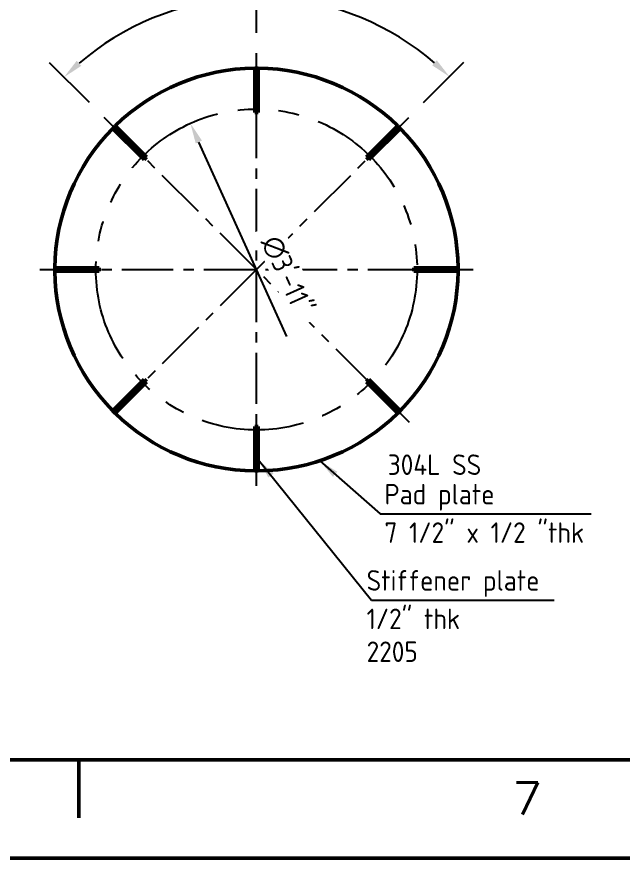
# Model space of a CAD drawing. Header units: inches. Extents: x 0 to 4731, y 0 to 1632.
# Drawn here: x 1548 to 1725.4, y 0 to 246.4 of the extents above; entities that cross this region are included whole.
import ezdxf
from ezdxf.enums import TextEntityAlignment as Align

# ---------------------------------------------------------------- set-up
doc = ezdxf.new("R2010")
doc.units = ezdxf.units.IN
doc.header["$LTSCALE"] = 48
doc.header["$MEASUREMENT"] = 0
doc.linetypes.add('CENTER', pattern=[2, 1.25, -0.25, 0.25, -0.25])
doc.linetypes.add('PHANTOM2', pattern=[1.25, 0.625, -0.125, 0.125, -0.125, 0.125, -0.125])
for name, color, linetype, lineweight in [('AM_11', 92, 'PHANTOM2', 25), ('AM_5', 92, 'Continuous', 25), ('AM_7', 142, 'CENTER', 25), ('AM_BOR', 255, 'Continuous', 50), ('Equipment-AM_0', 7, 'Continuous', 50), ('Equipment-AM_5', 92, 'Continuous', 25), ('Equipment-AM_7', 142, 'CENTER', 25)]:
    doc.layers.add(name, color=color, linetype=linetype, lineweight=lineweight)
doc.styles.add('ISOCP', font='ISOCP.SHX')
doc.styles.add('simplex', font='simplex.shx', dxfattribs={"width": 0.75})
doc.styles.get("Standard").update_dxf_attribs({"font": 'ROMANS.SHX', "width": 0.7})
doc.dimstyles.new('SCALE -2', dxfattribs={"dimscale": 48, "dimtxt": 0.125, "dimasz": 0.125, "dimexe": 0.125, "dimexo": 0.125, "dimgap": 0.09375, "dimtad": 1, "dimdec": 4, "dimlfac": 0.5, "dimrnd": 0.0625, "dimzin": 3, "dimdsep": 46, "dimlunit": 4, "dimtxsty": 'ISOCP', "dimcen": 0, "dimclrd": 92, "dimclre": 92, "dimclrt": 140, "dimadec": 0, "dimazin": 0, "dimtfac": 1, "dimtdec": 4, "dimtmove": 0, "dimatfit": 3, "dimfxl": 1, "dimfrac": 2, "dimtolj": 1, "dimtzin": 0, "dimarcsym": 0})

# ---------------------------------------------------------------- blocks, each defined once
blk = doc.blocks.new('PE_FR_E')
at = {"layer": 'AM_BOR'}
blk.add_line((828.75, 15.25), (828.75, 6.25), dxfattribs=at)
at = {"layer": 'AM_BOR', "color": 9}
blk.add_lwpolyline([(0, 0), (1117.6, 0), (1117.6, 863.6), (0, 863.6)], close=True, dxfattribs=at)
at = {"layer": 'AM_BOR'}
blk.add_lwpolyline([(18.75, 15.25), (1098.85, 15.25), (1098.85, 848.35), (18.75, 848.35)], close=True, dxfattribs=at)
at = {"layer": 'AM_BOR', "style": 'simplex', "width": 1.105263}
blk.add_text('7', height=5, dxfattribs=at).set_placement((898.16, 6.75), align=Align.CENTER)
at = {"layer": 'AM_BOR', "width": 0.9, "flags": 9}
blk.add_attdef('PENSTYLE', text='', height=1, dxfattribs=at).set_placement((1116.99, 0.33), align=Align.BOTTOM_RIGHT)
blk = doc.blocks.new('*D620')
at = {"layer": 'AM_5', "color": 92, "lineweight": -2, "transparency": 16777216}
for p, q in [((1618.14, 241.79), (1618.14, 258.3)), ((1667.03, 221.31), (1678.86, 233.14))]:
    blk.add_line(p, q, dxfattribs=at)
blk.add_arc((1618.14, 172.41), 79.88, 49.3044, 85.6956, dxfattribs=at)
at = {"layer": 'AM_5', "color": 92, "transparency": 16777216}
for points in [[(1624.09, 251.07), (1624.17, 253.07), (1618.14, 252.3)], [(1670.9, 233.71), (1669.54, 232.25), (1674.62, 228.9)]]:
    blk.add_solid(points, dxfattribs=at)
at = {"layer": 'Defpoints', "color": 0, "transparency": 16777216}
for p in [(1658.08, 241.6), (1618.14, 235.79), (1662.79, 217.07), (1618.14, 172.41), (1618.14, 109.04)]:
    blk.add_point(p, dxfattribs=at)
at = {"layer": 'AM_5', "color": 140, "transparency": 16777216, "insert": (1651.58, 253.15), "char_height": 6, "attachment_point": 5, "rotation": 337.5, "style": 'ISOCP', "bg_fill": 3, "box_fill_scale": 1.25, "bg_fill_color": 256, "bg_fill_true_color": 13158600, "bg_fill_transparency": 0}
blk.add_mtext('45°', dxfattribs=at)
blk = doc.blocks.new('*D621')
at = {"layer": 'AM_5', "color": 92, "lineweight": -2, "transparency": 16777216}
for p, q in [((1618.14, 241.79), (1618.14, 258.09)), ((1569.24, 221.31), (1557.55, 232.99))]:
    blk.add_line(p, q, dxfattribs=at)
blk.add_arc((1618.14, 172.41), 79.67, 94.3158, 130.6842, dxfattribs=at)
at = {"layer": 'AM_5', "color": 92, "transparency": 16777216}
for points in [[(1612.1, 252.86), (1612.18, 250.86), (1618.14, 252.09)], [(1566.88, 232.1), (1565.52, 233.57), (1561.8, 228.75)]]:
    blk.add_solid(points, dxfattribs=at)
at = {"layer": 'Defpoints', "color": 0, "transparency": 16777216}
for p in [(1597.51, 249.37), (1618.14, 235.79), (1573.48, 217.07), (1662.79, 127.76), (1618.14, 109.04)]:
    blk.add_point(p, dxfattribs=at)
at = {"layer": 'AM_5', "color": 140, "transparency": 16777216, "insert": (1584.78, 252.95), "char_height": 6, "attachment_point": 5, "rotation": 22.5, "style": 'ISOCP', "bg_fill": 3, "box_fill_scale": 1.25, "bg_fill_color": 256, "bg_fill_true_color": 13158600, "bg_fill_transparency": 0}
blk.add_mtext('45°', dxfattribs=at)
blk = doc.blocks.new('*D622')
at = {"layer": 'AM_5', "color": 92, "lineweight": -2, "transparency": 16777216}
blk.add_line((1626.98, 152.83), (1601.26, 209.78), dxfattribs=at)
at = {"layer": 'AM_5', "color": 92, "transparency": 16777216}
blk.add_solid([(1602.17, 210.19), (1600.35, 209.37), (1598.79, 215.25)], dxfattribs=at)
at = {"layer": 'Defpoints', "color": 0, "transparency": 16777216}
for p in [(1598.79, 215.25), (1637.48, 129.58)]:
    blk.add_point(p, dxfattribs=at)
at = {"layer": 'AM_5', "color": 140, "transparency": 16777216, "insert": (1627.09, 170.82), "char_height": 6, "attachment_point": 5, "rotation": 294.3033, "style": 'ISOCP', "bg_fill": 3, "box_fill_scale": 1.25, "bg_fill_color": 256, "bg_fill_true_color": 13158600, "bg_fill_transparency": 0}
blk.add_mtext('∅3\'-11" ', dxfattribs=at)

msp = doc.modelspace()

# ---------------------------------------------------------------- linework, layer by layer
at = {"layer": 'AM_7', "ltscale": 0.25}
for p, q in [((1573.480976, 217.06829), (1662.789956, 127.75931)), ((1618.135466, 172.4138), (1662.789956, 217.06829)), ((1618.135466, 172.4138), (1578.186014, 132.464348))]:
    msp.add_line(p, q, dxfattribs=at)
at = {"layer": 'Equipment-AM_0'}
for p, q in [((1618.635466, 231.413786), (1617.635466, 231.413786)), ((1617.635466, 231.413786), (1617.635466, 219.413789)), ((1618.635466, 231.413786), (1618.635466, 219.413789)), ((1618.635466, 219.413789), (1617.635466, 219.413789)), ((1617.635466, 219.413789), (1617.635466, 218.413789)), ((1618.635466, 219.413789), (1618.635466, 218.413789)), ((1618.635466, 218.413789), (1617.635466, 218.413789)), ((1576.76973, 214.486643), (1576.062623, 213.779537)), ((1576.76973, 214.486643), (1585.255009, 206.001364)), ((1659.501202, 214.486643), (1651.015923, 206.001364)), ((1660.208309, 213.779537), (1659.501202, 214.486643)), ((1576.062623, 213.779537), (1584.547902, 205.294257)), ((1660.208309, 213.779537), (1651.72303, 205.294257)), ((1585.255009, 206.001364), (1584.547902, 205.294257)), ((1584.547902, 205.294257), (1585.255009, 204.587151)), ((1585.255009, 206.001364), (1585.962116, 205.294257)), ((1585.962116, 205.294257), (1585.255009, 204.587151)), ((1651.015923, 206.001364), (1650.308817, 205.294257)), ((1651.015923, 204.587151), (1650.308817, 205.294257)), ((1651.72303, 205.294257), (1651.015923, 206.001364)), ((1651.72303, 205.294257), (1651.015923, 204.587151)), ((1559.135481, 172.9138), (1559.135481, 171.913801)), ((1559.135481, 172.9138), (1571.135478, 172.9138)), ((1571.135478, 172.9138), (1571.135478, 171.913801)), ((1571.135478, 172.9138), (1572.135478, 172.9138)), ((1572.135478, 172.9138), (1572.135478, 171.913801)), ((1664.135455, 171.913801), (1664.135455, 172.9138)), ((1665.135454, 172.9138), (1664.135455, 172.9138)), ((1665.135454, 171.913801), (1665.135454, 172.9138)), ((1677.135451, 172.9138), (1665.135454, 172.9138)), ((1677.135451, 171.913801), (1677.135451, 172.9138)), ((1559.135481, 171.913801), (1571.135478, 171.913801)), ((1571.135478, 171.913801), (1572.135478, 171.913801)), ((1665.135454, 171.913801), (1664.135455, 171.913801)), ((1677.135451, 171.913801), (1665.135454, 171.913801)), ((1576.062623, 131.048064), (1584.547902, 139.533343)), ((1576.76973, 130.340957), (1585.255009, 138.826237)), ((1584.547902, 139.533343), (1585.255009, 140.24045)), ((1584.547902, 139.533343), (1585.255009, 138.826237)), ((1585.255009, 140.24045), (1585.962116, 139.533343)), ((1585.255009, 138.826237), (1585.962116, 139.533343)), ((1650.308817, 139.533343), (1651.015923, 140.24045)), ((1651.015923, 138.826237), (1650.308817, 139.533343)), ((1651.72303, 139.533343), (1651.015923, 140.24045)), ((1651.015923, 138.826237), (1651.72303, 139.533343)), ((1659.501202, 130.340957), (1651.015923, 138.826237)), ((1660.208309, 131.048064), (1651.72303, 139.533343)), ((1576.062623, 131.048064), (1576.76973, 130.340957)), ((1659.501202, 130.340957), (1660.208309, 131.048064)), ((1617.635466, 126.413812), (1618.635466, 126.413812)), ((1617.635466, 125.413812), (1617.635466, 126.413812)), ((1618.635466, 125.413812), (1618.635466, 126.413812)), ((1617.635466, 125.413812), (1618.635466, 125.413812)), ((1617.635466, 113.413815), (1617.635466, 125.413812)), ((1618.635466, 113.413815), (1618.635466, 125.413812)), ((1617.635466, 113.413815), (1618.635466, 113.413815))]:
    msp.add_line(p, q, dxfattribs=at)
for start, end in [(90.48556327, 134.51443673), (45.48556327, 89.51443673), (135.48556327, 179.51443673), (0.48556327, 44.51443673), (180.48556327, 224.51443673), (315.48556327, 359.51443673), (225.48556327, 269.51443673), (270.48556327, 314.51443673)]:
    msp.add_arc((1618.135466, 172.4138), 58.999985, start, end, dxfattribs=at)
at = {"layer": 'Equipment-AM_7', "ltscale": 0.25}
for p, q in [((1618.135466, 109.038324), (1618.135466, 235.789277)), ((1554.75999, 172.4138), (1681.510943, 172.4138))]:
    msp.add_line(p, q, dxfattribs=at)

# ---------------------------------------------------------------- block references
at = {"layer": 'Equipment-AM_0', "lineweight": 0, "xscale": 1.88976377952768, "yscale": 1.88976377952768, "zscale": 1.88976377952768}
msp.add_blockref('PE_FR_E', (0, 0), dxfattribs=at)

# ---------------------------------------------------------------- texts
at = {"layer": 'Equipment-AM_5', "color": 140, "style": 'ISOCP'}
for s, p in [('7 1/2" x 1/2 "thk', (1655.588195, 92.362127)), ('Stiffener plate', (1650.367068, 78.364557)), ('1/2" thk', (1650.367068, 67.099777)), ('2205', (1650.367068, 57.476194))]:
    msp.add_text(s, height=6, dxfattribs=at).set_placement(p)

# ---------------------------------------------------------------- next in the draw order: dimensions: what is measured, and where the dimension line sits
at = {"layer": 'AM_5'}
dim = msp.add_angular_dim_2l(base=(1658.077343, 241.59516), line1=((1618.135466, 109.038324), (1618.135466, 235.789277)), line2=((1618.135466, 172.4138), (1662.789956, 217.06829)), dimstyle='SCALE -2', override={"dimscale": 48, "dimtp": 0.1, "dimtm": 0.1, "dimtfac": 0.71, "dimtdec": 5, "dimtfill": 1, "dimtolj": 0, "dimtzin": 7}, dxfattribs=at)
dim.commit()
dim.dimension.update_dxf_attribs({"geometry": '*D620', "text_midpoint": (1651.575781, 253.145862)})

# ---------------------------------------------------------------- next in the draw order: dimensions: what is measured, and where the dimension line sits
dim = msp.add_angular_dim_2l(base=(1597.514262, 249.373183), line1=((1573.480976, 217.06829), (1662.789956, 127.75931)), line2=((1618.135466, 109.038324), (1618.135466, 235.789277)), dimstyle='SCALE -2', override={"dimscale": 48, "dimtp": 0.1, "dimtm": 0.1, "dimtfac": 0.71, "dimtdec": 5, "dimtfill": 1, "dimtolj": 0, "dimtzin": 7}, dxfattribs=at)
dim.commit()
dim.dimension.update_dxf_attribs({"geometry": '*D621', "text_midpoint": (1584.775338, 252.952274)})

# ---------------------------------------------------------------- next in the draw order: linework, layer by layer
at = {"layer": 'AM_11'}
msp.add_circle((1618.135466, 172.4138), 46.999988, dxfattribs=at)

# ---------------------------------------------------------------- next in the draw order: texts
at = {"layer": 'Equipment-AM_5', "color": 140, "style": 'ISOCP'}
for s, p in [('304L SS', (1656.546143, 112.254988)), ('Pad plate', (1655.588195, 103.626907))]:
    msp.add_text(s, height=6, dxfattribs=at).set_placement(p)

# ---------------------------------------------------------------- next in the draw order: leaders
at = {"layer": 'AM_5'}
for points in [[(1618.635466, 116.782314), (1651.785972, 75.591406), (1705.230417, 75.591406)], [(1636.639708, 116.390669), (1654.373715, 100.853756), (1716.114251, 100.853756)]]:
    msp.add_leader(points, dimstyle='SCALE -2', override={"dimtp": 0.1, "dimtm": 0.1, "dimtfac": 0.71, "dimtdec": 5, "dimtfill": 1, "dimtolj": 0, "dimtzin": 7}, dxfattribs=at)

# ---------------------------------------------------------------- next in the draw order: dimensions: what is measured, and where the dimension line sits
dim = msp.add_diameter_dim_2p(p1=(1637.479075, 129.578958), p2=(1598.791858, 215.248643), text='<> ', dimstyle='SCALE -2', override={"dimtp": 0.1, "dimtm": 0.1, "dimtfac": 0.71, "dimtdec": 5, "dimtfill": 1, "dimtolj": 0, "dimtzin": 7}, dxfattribs=at)
dim.commit()
dim.dimension.update_dxf_attribs({"geometry": '*D622', "text_midpoint": (1620.249888, 167.731586), "dimtype": 163})

doc.saveas('drawing.dxf')
